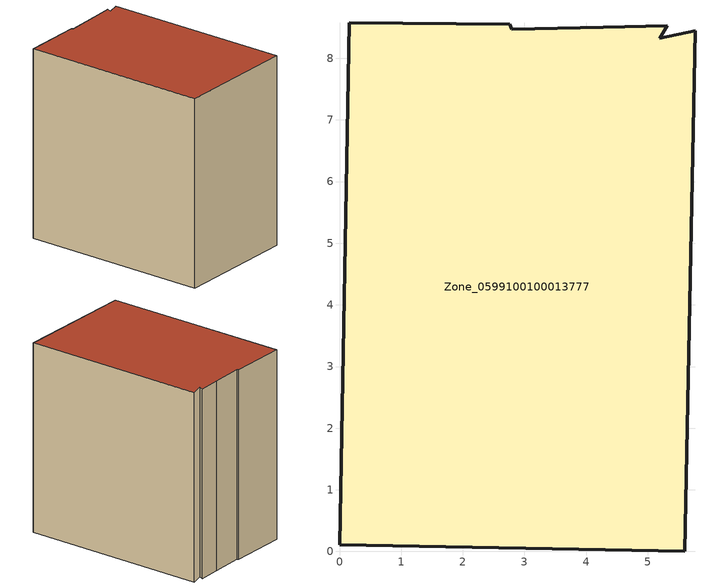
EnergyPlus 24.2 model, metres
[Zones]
Zone_0599100100013777
 floor ground (C_G): 0.16,8.58 2.76,8.55 2.79,8.47 4.28,8.5 5.31,8.52 5.19,8.33 5.77,8.44 5.6,0 0,0.11 z2.43
 wall outside (C_F): 0,0.11 5.6,0 5.77,8.44 5.19,8.33 5.31,8.52 4.28,8.5 2.79,8.47 2.76,8.55 0.16,8.58 0,0.11 z2.43:11.07
 roof outside (C_R): 2.76,8.55 0.16,8.58 0,0.11 5.6,0 5.77,8.44 5.19,8.33 5.31,8.52 4.28,8.5 2.79,8.47 z11.07
[BUILDING]
Pand.0599100100013777: North Axis=0; Terrain=City; Loads Convergence Tolerance Value=0.04; Temperature Convergence Tolerance Value=0.4; Solar Distribution=FullExterior; Maximum Number of Warmup Days=25; Minimum Number of Warmup Days=1
[Site:Location]
Rotterdam.The.Hague.AP_ZH_NLD Design_Conditions: Latitude=51.96; Longitude=4.45; Time Zone=1; Elevation=-4.5
[SITE:GROUNDTEMPERATURE:BUILDINGSURFACE]
18, 18, 18, 18, 18, 18, 18, 18, 18, 18, 18, 18
[MATERIAL] Thermal Absorptance=0.9; Solar Absorptance=0.7; Visible Absorptance=0.7
Name | Roughness | Thickness | Conductivity | Density | Specific Heat
G.TI.2015-2018 | MediumSmooth | 0.15 | 0.0428571 | 540 | 1210
F.TI.2015-2018 | Rough | 0.3 | 0.0666667 | 1920 | 840
R.TI.2015-2018 | MediumRough | 0.2 | 0.0333333 | 1500 | 1000
[CONSTRUCTION]
C_G: G.TI.2015-2018
C_F: F.TI.2015-2018
C_R: R.TI.2015-2018
[ZONE]
Zone_0599100100013777: Type=1; Multiplier=1; Ceiling Height=Autocalculate; Volume=Autocalculate; Floor Area=autocalculate; Part of Total Floor Area=Yes
[ZONEINFILTRATION:DESIGNFLOWRATE]
Infil_Zone_0599100100013777: Zone or ZoneList or Space or SpaceList=Zone_0599100100013777; Schedule=AlwaysOn; Design Flow Rate Calculation Method=Flow/Area; Flow Rate per Floor Area=0.0015; Constant Term Coefficient=1; Temperature Term Coefficient=0; Velocity Term Coefficient=0; Velocity Squared Term Coefficient=0
[HVACTEMPLATE:ZONE:IDEALLOADSAIRSYSTEM]
Zone_0599100100013777: Maximum Heating Supply Air Temperature=50; Minimum Cooling Supply Air Temperature=13; Maximum Heating Supply Air Humidity Ratio=0.0156; Minimum Cooling Supply Air Humidity Ratio=0.0077; Heating Limit=NoLimit; Cooling Limit=NoLimit; Dehumidification Control Type=ConstantSensibleHeatRatio; Cooling Sensible Heat Ratio=0.7; Dehumidification Setpoint=60; Humidification Control Type=None; Humidification Setpoint=30; Outdoor Air Method=None; Outdoor Air Flow Rate per Person=0.00944; Outdoor Air Flow Rate per Zone Floor Area=0; Outdoor Air Flow Rate per Zone=0; Demand Controlled Ventilation Type=None; Outdoor Air Economizer Type=NoEconomizer; Heat Recovery Type=None; Sensible Heat Recovery Effectiveness=0.7; Latent Heat Recovery Effectiveness=0.65
[ZONECONTROL:THERMOSTAT]
ThermostatControl_Zone_0599100100013777: Zone or ZoneList=Zone_0599100100013777; Control Type Schedule=DualSetpointControlType; Control 1=Thermostat_Zone_0599100100013777; Temperature Difference Between Cutout And Setpoint=0
[THERMOSTATSETPOINT:DUALSETPOINT]
Thermostat_Zone_0599100100013777: Heating Setpoint Temperature Schedule=HeatingSetpoint_Zone_0599100100013777; Cooling Setpoint Temperature Schedule=CoolingSetpoint_Zone_0599100100013777
[SCHEDULE:COMPACT]
HeatingSetpoint_Zone_0599100100013777: Through: 12/31, For: AllDays, Until: 24:00, 21
CoolingSetpoint_Zone_0599100100013777: Through: 12/31, For: AllDays, Until: 24:00, 24
DualSetpointControlType: Through: 12/31, For: AllDays, Until: 24:00, 4
AlwaysOn: Through: 12/31, For: AllDays, Until: 24:00, 1
